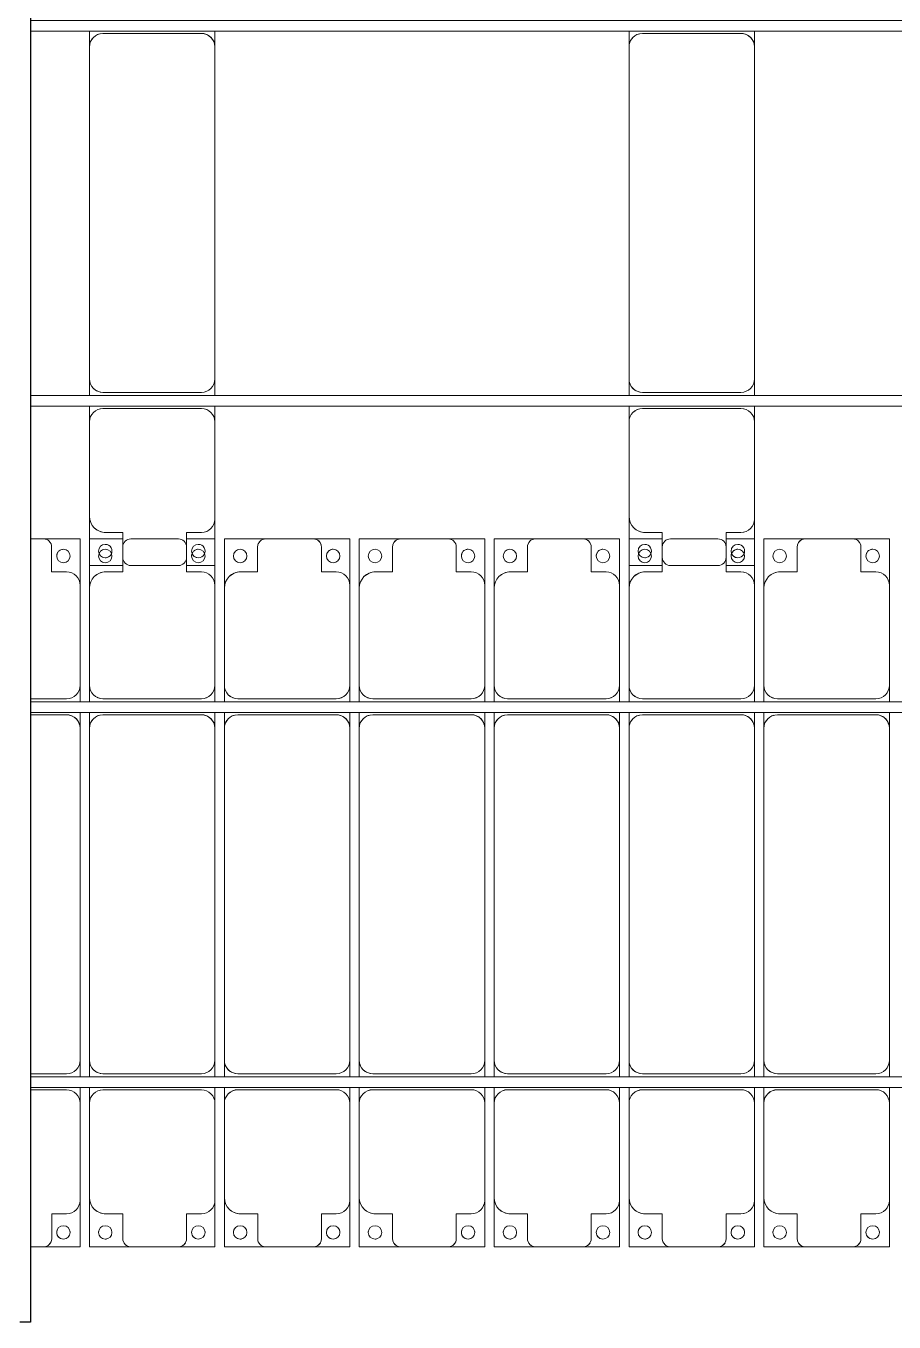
# Model space of a CAD drawing. Header units: millimetres. Extents: x -496478 to -186190, y -204059 to -87354.
# Drawn here: x -427209 to -423991, y -170998 to -166193 of the extents above; entities that cross this region are included whole.
import ezdxf

# ---------------------------------------------------------------- set-up
doc = ezdxf.new("R2010")
doc.units = ezdxf.units.MM
for name, color, linetype, lineweight in [('A-DETL-MBND', 5, 'Continuous', 9), ('A-GENM', 13, 'Continuous', 9), ('S-BEAM', 12, 'Continuous', 9)]:
    doc.layers.add(name, color=color, linetype=linetype, lineweight=lineweight)

# ---------------------------------------------------------------- blocks, each defined once
blk = doc.blocks.new('Dải phao đi lại kèm đỡ invester - DẢI PHAO ĐI LẠI-18893-BỐ TRÍ KHUNG KẾT CẤU BÈ PIN 01')
at = {"layer": 'A-DETL-MBND', "color": 8}
for p, q in [((11588.2, 1312.2), (11540, 1312.2)), ((11588.2, 1312.2), (11723.4, 1312.2)), ((11723.4, 1312.2), (11588.2, 1312.2)), ((11723.4, 1312.2), (11723.4, 1139.7)), ((11758.4, 1312.2), (11881.8, 1312.2)), ((11758.4, 1129.7), (11758.4, 1312.2)), ((12088.2, 1312.2), (11911.8, 1312.2)), ((12118.2, 1312.2), (12223.4, 1312.2)), ((12223.4, 1312.2), (12223.4, 1139.7)), ((12258.4, 1312.2), (12411.8, 1312.2)), ((12258.4, 1129.7), (12258.4, 1312.2)), ((12411.8, 1312.2), (12258.4, 1312.2)), ((12588.2, 1312.2), (12411.8, 1312.2)), ((12588.2, 1312.2), (12723.4, 1312.2)), ((12723.4, 1312.2), (12588.2, 1312.2)), ((12723.4, 1312.2), (12723.4, 1139.7)), ((12758.4, 1312.2), (12911.8, 1312.2)), ((12758.4, 1129.7), (12758.4, 1312.2)), ((12911.8, 1312.2), (12758.4, 1312.2)), ((13088.2, 1312.2), (12911.8, 1312.2)), ((13088.2, 1312.2), (13223.4, 1312.2)), ((13223.4, 1312.2), (13088.2, 1312.2)), ((13223.4, 1312.2), (13223.4, 1139.7)), ((13258.4, 1312.2), (13411.8, 1312.2)), ((13258.4, 1129.7), (13258.4, 1312.2)), ((13411.8, 1312.2), (13258.4, 1312.2)), ((13588.2, 1312.2), (13411.8, 1312.2)), ((13588.2, 1312.2), (13723.4, 1312.2)), ((13723.4, 1312.2), (13588.2, 1312.2)), ((13723.4, 1312.2), (13723.4, 1139.7)), ((13758.4, 1312.2), (13881.8, 1312.2)), ((13758.4, 1129.7), (13758.4, 1312.2)), ((14088.2, 1312.2), (13911.8, 1312.2)), ((14118.2, 1312.2), (14223.4, 1312.2)), ((14223.4, 1312.2), (14223.4, 1139.7)), ((14258.4, 1312.2), (14411.8, 1312.2)), ((14258.4, 1129.7), (14258.4, 1312.2)), ((14411.8, 1312.2), (14258.4, 1312.2)), ((14588.2, 1312.2), (14411.8, 1312.2)), ((14588.2, 1312.2), (14723.4, 1312.2)), ((14723.4, 1312.2), (14588.2, 1312.2)), ((14723.4, 1312.2), (14723.4, 1139.7)), ((11618.2, 1189.7), (11618.2, 1282.2)), ((11881.8, 1282.2), (11881.8, 1189.7)), ((12118.2, 1189.7), (12118.2, 1282.2)), ((12381.8, 1282.2), (12381.8, 1189.7)), ((12618.2, 1189.7), (12618.2, 1282.2)), ((12881.8, 1282.2), (12881.8, 1189.7)), ((13118.2, 1189.7), (13118.2, 1282.2)), ((13381.8, 1282.2), (13381.8, 1189.7)), ((13618.2, 1189.7), (13618.2, 1282.2)), ((13881.8, 1282.2), (13881.8, 1189.7)), ((14118.2, 1189.7), (14118.2, 1282.2)), ((14381.8, 1282.2), (14381.8, 1189.7)), ((14618.2, 1189.7), (14618.2, 1282.2)), ((11673.4, 1189.7), (11618.2, 1189.7)), ((11881.8, 1189.7), (11818.4, 1189.7)), ((12173.4, 1189.7), (12118.2, 1189.7)), ((12381.8, 1189.7), (12318.4, 1189.7)), ((12673.4, 1189.7), (12618.2, 1189.7)), ((12881.8, 1189.7), (12818.4, 1189.7)), ((13173.4, 1189.7), (13118.2, 1189.7)), ((13381.8, 1189.7), (13318.4, 1189.7)), ((13673.4, 1189.7), (13618.2, 1189.7)), ((13881.8, 1189.7), (13818.4, 1189.7)), ((14173.4, 1189.7), (14118.2, 1189.7)), ((14381.8, 1189.7), (14318.4, 1189.7)), ((14673.4, 1189.7), (14618.2, 1189.7)), ((11723.4, 769.7), (11723.4, 1139.7)), ((11758.4, 1129.7), (11758.4, 769.7)), ((12223.4, 769.7), (12223.4, 1139.7)), ((12258.4, 1129.7), (12258.4, 769.7)), ((12723.4, 769.7), (12723.4, 1139.7)), ((12758.4, 1129.7), (12758.4, 769.7)), ((13223.4, 769.7), (13223.4, 1139.7)), ((13258.4, 1129.7), (13258.4, 769.7)), ((13723.4, 769.7), (13723.4, 1139.7)), ((13758.4, 1129.7), (13758.4, 769.7)), ((14223.4, 769.7), (14223.4, 1139.7)), ((14258.4, 1129.7), (14258.4, 769.7)), ((14723.4, 769.7), (14723.4, 1139.7)), ((11723.4, 769.7), (11723.4, 708)), ((11758.4, 708), (11758.4, 769.7)), ((12223.4, 769.7), (12223.4, 708)), ((12258.4, 708), (12258.4, 769.7)), ((12723.4, 769.7), (12723.4, 708)), ((12758.4, 708), (12758.4, 769.7)), ((13223.4, 769.7), (13223.4, 708)), ((13258.4, 708), (13258.4, 769.7)), ((13723.4, 769.7), (13723.4, 708)), ((13758.4, 708), (13758.4, 769.7)), ((14223.4, 769.7), (14223.4, 708)), ((14258.4, 708), (14258.4, 769.7)), ((14723.4, 769.7), (14723.4, 708)), ((11540, 719.7), (11673.4, 719.7)), ((11808.4, 719.7), (12173.4, 719.7)), ((12308.4, 719.7), (12673.4, 719.7)), ((12808.4, 719.7), (13173.4, 719.7)), ((13308.4, 719.7), (13673.4, 719.7)), ((13808.4, 719.7), (14173.4, 719.7)), ((14308.4, 719.7), (14673.4, 719.7)), ((11673.4, 660.3), (11540, 660.3)), ((11723.4, 668), (11723.4, 610.3)), ((11758.4, 610.3), (11758.4, 668)), ((12173.4, 660.3), (11808.4, 660.3)), ((12223.4, 668), (12223.4, 610.3)), ((12258.4, 610.3), (12258.4, 668)), ((12673.4, 660.3), (12308.4, 660.3)), ((12723.4, 668), (12723.4, 610.3)), ((12758.4, 610.3), (12758.4, 668)), ((13173.4, 660.3), (12808.4, 660.3)), ((13223.4, 668), (13223.4, 610.3)), ((13258.4, 610.3), (13258.4, 668)), ((13673.4, 660.3), (13308.4, 660.3)), ((13723.4, 668), (13723.4, 610.3)), ((13758.4, 610.3), (13758.4, 668)), ((14173.4, 660.3), (13808.4, 660.3)), ((14223.4, 668), (14223.4, 610.3)), ((14258.4, 610.3), (14258.4, 668)), ((14673.4, 660.3), (14308.4, 660.3)), ((14723.4, 668), (14723.4, 610.3)), ((11723.4, -620.3), (11723.4, 610.3)), ((11758.4, 610.3), (11758.4, -620.3)), ((12223.4, -620.3), (12223.4, 610.3)), ((12258.4, 610.3), (12258.4, -620.3)), ((12723.4, -620.3), (12723.4, 610.3)), ((12758.4, 610.3), (12758.4, -620.3)), ((13223.4, -620.3), (13223.4, 610.3)), ((13258.4, 610.3), (13258.4, -620.3)), ((13723.4, -620.3), (13723.4, 610.3)), ((13758.4, 610.3), (13758.4, -620.3)), ((14223.4, -620.3), (14223.4, 610.3)), ((14258.4, 610.3), (14258.4, -620.3)), ((14723.4, -620.3), (14723.4, 610.3)), ((11723.4, -620.3), (11723.4, -682)), ((11758.4, -682), (11758.4, -620.3)), ((12223.4, -620.3), (12223.4, -682)), ((12258.4, -682), (12258.4, -620.3)), ((12723.4, -620.3), (12723.4, -682)), ((12758.4, -682), (12758.4, -620.3)), ((13223.4, -620.3), (13223.4, -682)), ((13258.4, -682), (13258.4, -620.3)), ((13723.4, -620.3), (13723.4, -682)), ((13758.4, -682), (13758.4, -620.3)), ((14223.4, -620.3), (14223.4, -682)), ((14258.4, -682), (14258.4, -620.3)), ((14723.4, -620.3), (14723.4, -682)), ((11540, -670.3), (11673.4, -670.3)), ((11808.4, -670.3), (12173.4, -670.3)), ((12308.4, -670.3), (12673.4, -670.3)), ((12808.4, -670.3), (13173.4, -670.3)), ((13308.4, -670.3), (13673.4, -670.3)), ((13808.4, -670.3), (14173.4, -670.3)), ((14308.4, -670.3), (14673.4, -670.3)), ((11673.4, -729.7), (11540, -729.7)), ((11723.4, -722), (11723.4, -779.7)), ((11758.4, -779.7), (11758.4, -722)), ((12173.4, -729.7), (11808.4, -729.7)), ((12223.4, -722), (12223.4, -779.7)), ((12258.4, -779.7), (12258.4, -722)), ((12673.4, -729.7), (12308.4, -729.7)), ((12723.4, -722), (12723.4, -779.7)), ((12758.4, -779.7), (12758.4, -722)), ((13173.4, -729.7), (12808.4, -729.7)), ((13223.4, -722), (13223.4, -779.7)), ((13258.4, -779.7), (13258.4, -722)), ((13673.4, -729.7), (13308.4, -729.7)), ((13723.4, -722), (13723.4, -779.7)), ((13758.4, -779.7), (13758.4, -722)), ((14173.4, -729.7), (13808.4, -729.7)), ((14223.4, -722), (14223.4, -779.7)), ((14258.4, -779.7), (14258.4, -722)), ((14673.4, -729.7), (14308.4, -729.7)), ((14723.4, -722), (14723.4, -779.7)), ((11723.4, -1139.7), (11723.4, -779.7)), ((11758.4, -779.7), (11758.4, -1129.7)), ((12223.4, -1139.7), (12223.4, -779.7)), ((12258.4, -779.7), (12258.4, -1129.7)), ((12723.4, -1139.7), (12723.4, -779.7)), ((12758.4, -779.7), (12758.4, -1129.7)), ((13223.4, -1139.7), (13223.4, -779.7)), ((13258.4, -779.7), (13258.4, -1129.7)), ((13723.4, -1139.7), (13723.4, -779.7)), ((13758.4, -779.7), (13758.4, -1129.7)), ((14223.4, -1139.7), (14223.4, -779.7)), ((14258.4, -779.7), (14258.4, -1129.7)), ((14723.4, -1139.7), (14723.4, -779.7)), ((11723.4, -1139.7), (11723.4, -1312.2)), ((11758.4, -1312.2), (11758.4, -1129.7)), ((12223.4, -1139.7), (12223.4, -1312.2)), ((12258.4, -1312.2), (12258.4, -1129.7)), ((12723.4, -1139.7), (12723.4, -1312.2)), ((12758.4, -1312.2), (12758.4, -1129.7)), ((13223.4, -1139.7), (13223.4, -1312.2)), ((13258.4, -1312.2), (13258.4, -1129.7)), ((13723.4, -1139.7), (13723.4, -1312.2)), ((13758.4, -1312.2), (13758.4, -1129.7)), ((14223.4, -1139.7), (14223.4, -1312.2)), ((14258.4, -1312.2), (14258.4, -1129.7)), ((14723.4, -1139.7), (14723.4, -1312.2)), ((11618.2, -1282.2), (11618.2, -1189.7)), ((11618.2, -1189.7), (11673.4, -1189.7)), ((11818.4, -1189.7), (11881.8, -1189.7)), ((11881.8, -1189.7), (11881.8, -1282.2)), ((12118.2, -1282.2), (12118.2, -1189.7)), ((12118.2, -1189.7), (12173.4, -1189.7)), ((12318.4, -1189.7), (12381.8, -1189.7)), ((12381.8, -1189.7), (12381.8, -1282.2)), ((12618.2, -1282.2), (12618.2, -1189.7)), ((12618.2, -1189.7), (12673.4, -1189.7)), ((12818.4, -1189.7), (12881.8, -1189.7)), ((12881.8, -1189.7), (12881.8, -1282.2)), ((13118.2, -1282.2), (13118.2, -1189.7)), ((13118.2, -1189.7), (13173.4, -1189.7)), ((13318.4, -1189.7), (13381.8, -1189.7)), ((13381.8, -1189.7), (13381.8, -1282.2)), ((13618.2, -1282.2), (13618.2, -1189.7)), ((13618.2, -1189.7), (13673.4, -1189.7)), ((13818.4, -1189.7), (13881.8, -1189.7)), ((13881.8, -1189.7), (13881.8, -1282.2)), ((14118.2, -1282.2), (14118.2, -1189.7)), ((14118.2, -1189.7), (14173.4, -1189.7)), ((14318.4, -1189.7), (14381.8, -1189.7)), ((14381.8, -1189.7), (14381.8, -1282.2)), ((14618.2, -1282.2), (14618.2, -1189.7)), ((14618.2, -1189.7), (14673.4, -1189.7)), ((11540, -1312.2), (11588.2, -1312.2)), ((11723.4, -1312.2), (11588.2, -1312.2)), ((11588.2, -1312.2), (11723.4, -1312.2)), ((11911.8, -1312.2), (11758.4, -1312.2)), ((11758.4, -1312.2), (11911.8, -1312.2)), ((11911.8, -1312.2), (12088.2, -1312.2)), ((12223.4, -1312.2), (12088.2, -1312.2)), ((12088.2, -1312.2), (12223.4, -1312.2)), ((12411.8, -1312.2), (12258.4, -1312.2)), ((12258.4, -1312.2), (12411.8, -1312.2)), ((12411.8, -1312.2), (12588.2, -1312.2)), ((12723.4, -1312.2), (12588.2, -1312.2)), ((12588.2, -1312.2), (12723.4, -1312.2)), ((12911.8, -1312.2), (12758.4, -1312.2)), ((12758.4, -1312.2), (12911.8, -1312.2)), ((12911.8, -1312.2), (13088.2, -1312.2)), ((13223.4, -1312.2), (13088.2, -1312.2)), ((13088.2, -1312.2), (13223.4, -1312.2)), ((13411.8, -1312.2), (13258.4, -1312.2)), ((13258.4, -1312.2), (13411.8, -1312.2)), ((13411.8, -1312.2), (13588.2, -1312.2)), ((13723.4, -1312.2), (13588.2, -1312.2)), ((13588.2, -1312.2), (13723.4, -1312.2)), ((13911.8, -1312.2), (13758.4, -1312.2)), ((13758.4, -1312.2), (13911.8, -1312.2)), ((13911.8, -1312.2), (14088.2, -1312.2)), ((14223.4, -1312.2), (14088.2, -1312.2)), ((14088.2, -1312.2), (14223.4, -1312.2)), ((14411.8, -1312.2), (14258.4, -1312.2)), ((14258.4, -1312.2), (14411.8, -1312.2)), ((14411.8, -1312.2), (14588.2, -1312.2)), ((14723.4, -1312.2), (14588.2, -1312.2)), ((14588.2, -1312.2), (14723.4, -1312.2))]:
    blk.add_line(p, q, dxfattribs=at)
for centre, radius, start, end in [((11588.2, 1282.2), 30, 0, 90), ((11588.2, 1282.2), 30, 75, 90), ((11588.2, 1282.2), 30, 15, 90), ((11588.2, 1282.2), 30, 75, 90), ((11911.8, 1282.2), 30, 90, 180), ((12088.2, 1282.2), 30, 360, 90), ((12411.8, 1282.2), 30, 90, 180), ((12411.8, 1282.2), 30, 90, 163.4469), ((12411.8, 1282.2), 30, 90, 105), ((12411.8, 1282.2), 30, 90, 105), ((12588.2, 1282.2), 30, 360, 90), ((12588.2, 1282.2), 30, 75, 90), ((12588.2, 1282.2), 30, 15, 90), ((12588.2, 1282.2), 30, 75, 90), ((12911.8, 1282.2), 30, 90, 180), ((12911.8, 1282.2), 30, 90, 165), ((12911.8, 1282.2), 30, 90, 105), ((12911.8, 1282.2), 30, 90, 105), ((13088.2, 1282.2), 30, 360, 90), ((13088.2, 1282.2), 30, 75, 90), ((13088.2, 1282.2), 30, 15, 90), ((13088.2, 1282.2), 30, 75, 90), ((13411.8, 1282.2), 30, 90, 180), ((13411.8, 1282.2), 30, 90, 165), ((13411.8, 1282.2), 30, 90, 105), ((13411.8, 1282.2), 30, 90, 105), ((13588.2, 1282.2), 30, 0, 90), ((13588.2, 1282.2), 30, 75, 90), ((13588.2, 1282.2), 30, 15, 90), ((13588.2, 1282.2), 30, 75, 90), ((13911.8, 1282.2), 30, 90, 180), ((14088.2, 1282.2), 30, 0, 90), ((14411.8, 1282.2), 30, 90, 180), ((14411.8, 1282.2), 30, 90, 165), ((14411.8, 1282.2), 30, 90, 105), ((14411.8, 1282.2), 30, 90, 105), ((14588.2, 1282.2), 30, 0, 90), ((14588.2, 1282.2), 30, 75, 90), ((14588.2, 1282.2), 30, 15, 90), ((14588.2, 1282.2), 30, 75, 90), ((11661.8, 1248.6), 25, 90, 270), ((11661.8, 1248.6), 25, 150, 180), ((11661.8, 1248.6), 25, 120, 135), ((11661.8, 1248.6), 25, 90, 105), ((11661.8, 1248.6), 25, 270, 90), ((11816.8, 1248.6), 25, 90, 270), ((11816.8, 1248.6), 25, 270, 90), ((12161.8, 1248.6), 25, 90, 270), ((12161.8, 1248.6), 25, 150, 180), ((12161.8, 1248.6), 25, 120, 135), ((12161.8, 1248.6), 25, 90, 105), ((12161.8, 1248.6), 25, 270, 90), ((12316.8, 1248.6), 25, 90, 270), ((12316.8, 1248.6), 25, 270, 90), ((12661.8, 1248.6), 25, 90, 270), ((12661.8, 1248.6), 25, 150, 180), ((12661.8, 1248.6), 25, 120, 135), ((12661.8, 1248.6), 25, 90, 105), ((12661.8, 1248.6), 25, 270, 90), ((12816.8, 1248.6), 25, 90, 270), ((12816.8, 1248.6), 25, 270, 90), ((13161.8, 1248.6), 25, 90, 270), ((13161.8, 1248.6), 25, 150, 180), ((13161.8, 1248.6), 25, 120, 135), ((13161.8, 1248.6), 25, 90, 105), ((13161.8, 1248.6), 25, 270, 90), ((13316.8, 1248.6), 25, 90, 270), ((13316.8, 1248.6), 25, 270, 90), ((13661.8, 1248.6), 25, 90, 270), ((13661.8, 1248.6), 25, 150, 180), ((13661.8, 1248.6), 25, 120, 135), ((13661.8, 1248.6), 25, 90, 105), ((13661.8, 1248.6), 25, 270, 90), ((13816.8, 1248.6), 25, 90, 270), ((13816.8, 1248.6), 25, 270, 90), ((14161.8, 1248.6), 25, 90, 270), ((14161.8, 1248.6), 25, 150, 180), ((14161.8, 1248.6), 25, 120, 135), ((14161.8, 1248.6), 25, 90, 105), ((14161.8, 1248.6), 25, 270, 90), ((14316.8, 1248.6), 25, 90, 270), ((14316.8, 1248.6), 25, 270, 90), ((14661.8, 1248.6), 25, 90, 270), ((14661.8, 1248.6), 25, 150, 180), ((14661.8, 1248.6), 25, 120, 135), ((14661.8, 1248.6), 25, 90, 105), ((14661.8, 1248.6), 25, 270, 90), ((11673.4, 1139.7), 50, 360, 90), ((11673.4, 1139.7), 50, 45, 90), ((11818.4, 1129.7), 60, 90, 180), ((11818.4, 1129.7), 60, 90, 135), ((12173.4, 1139.7), 50, 360, 90), ((12173.4, 1139.7), 50, 45, 90), ((12318.4, 1129.7), 60, 90, 180), ((12318.4, 1129.7), 60, 90, 135), ((12673.4, 1139.7), 50, 360, 90), ((12673.4, 1139.7), 50, 45, 90), ((12818.4, 1129.7), 60, 90, 180), ((12818.4, 1129.7), 60, 90, 135), ((13173.4, 1139.7), 50, 360, 90), ((13173.4, 1139.7), 50, 45, 90), ((13318.4, 1129.7), 60, 90, 180), ((13318.4, 1129.7), 60, 90, 135), ((13673.4, 1139.7), 50, 360, 90), ((13673.4, 1139.7), 50, 45, 90), ((13818.4, 1129.7), 60, 90, 180), ((13818.4, 1129.7), 60, 90, 135), ((14173.4, 1139.7), 50, 0, 90), ((14173.4, 1139.7), 50, 45, 90), ((14318.4, 1129.7), 60, 90, 180), ((14318.4, 1129.7), 60, 90, 135), ((14673.4, 1139.7), 50, 0, 90), ((14673.4, 1139.7), 50, 45, 90), ((11673.4, 769.7), 50, 270, 0), ((11808.4, 769.7), 50, 180, 270), ((12173.4, 769.7), 50, 270, 360), ((12308.4, 769.7), 50, 180, 270), ((12673.4, 769.7), 50, 270, 360), ((12808.4, 769.7), 50, 180, 270), ((13173.4, 769.7), 50, 270, 360), ((13308.4, 769.7), 50, 180, 270), ((13673.4, 769.7), 50, 270, 360), ((13808.4, 769.7), 50, 180, 270), ((14173.4, 769.7), 50, 270, 0), ((14308.4, 769.7), 50, 180, 270), ((14673.4, 769.7), 50, 270, 0), ((11673.4, 769.7), 50, 270, 315), ((11808.4, 769.7), 50, 225, 270), ((12173.4, 769.7), 50, 270, 315), ((12308.4, 769.7), 50, 225, 270), ((12673.4, 769.7), 50, 270, 315), ((12808.4, 769.7), 50, 225, 270), ((13173.4, 769.7), 50, 270, 315), ((13308.4, 769.7), 50, 225, 270), ((13673.4, 769.7), 50, 270, 315), ((13808.4, 769.7), 50, 225, 270), ((14173.4, 769.7), 50, 270, 315), ((14308.4, 769.7), 50, 225, 270), ((14673.4, 769.7), 50, 270, 315), ((11673.4, 610.3), 50, 0, 90), ((11673.4, 610.3), 50, 15, 90), ((11808.4, 610.3), 50, 90, 180), ((11808.4, 610.3), 50, 105, 180), ((12173.4, 610.3), 50, 0, 90), ((12173.4, 610.3), 50, 15, 90), ((12308.4, 610.3), 50, 90, 180), ((12308.4, 610.3), 50, 105, 180), ((12673.4, 610.3), 50, 0, 90), ((12673.4, 610.3), 50, 15, 90), ((12808.4, 610.3), 50, 90, 180), ((12808.4, 610.3), 50, 105, 180), ((13173.4, 610.3), 50, 360, 90), ((13173.4, 610.3), 50, 15, 90), ((13308.4, 610.3), 50, 90, 180), ((13308.4, 610.3), 50, 105, 180), ((13673.4, 610.3), 50, 360, 90), ((13673.4, 610.3), 50, 15, 90), ((13808.4, 610.3), 50, 90, 180), ((13808.4, 610.3), 50, 105, 180), ((14173.4, 610.3), 50, 360, 90), ((14173.4, 610.3), 50, 15, 90), ((14308.4, 610.3), 50, 90, 180), ((14308.4, 610.3), 50, 105, 180), ((14673.4, 610.3), 50, 360, 90), ((14673.4, 610.3), 50, 15, 90), ((11673.4, -620.3), 50, 270, 0), ((11673.4, -620.3), 50, 270, 0), ((11808.4, -620.3), 50, 180, 270), ((12173.4, -620.3), 50, 270, 360), ((12173.4, -620.3), 50, 270, 360), ((12308.4, -620.3), 50, 180, 270), ((12673.4, -620.3), 50, 270, 360), ((12673.4, -620.3), 50, 270, 360), ((12808.4, -620.3), 50, 180, 270), ((13173.4, -620.3), 50, 270, 0), ((13173.4, -620.3), 50, 270, 0), ((13308.4, -620.3), 50, 180, 270), ((13673.4, -620.3), 50, 270, 0), ((13673.4, -620.3), 50, 270, 0), ((13808.4, -620.3), 50, 180, 270), ((14173.4, -620.3), 50, 270, 0), ((14173.4, -620.3), 50, 270, 0), ((14308.4, -620.3), 50, 180, 270), ((14673.4, -620.3), 50, 270, 0), ((14673.4, -620.3), 50, 270, 0), ((11808.4, -620.3), 50, 195, 270), ((12308.4, -620.3), 50, 195, 270), ((12808.4, -620.3), 50, 195, 270), ((13308.4, -620.3), 50, 195, 270), ((13808.4, -620.3), 50, 195, 270), ((14308.4, -620.3), 50, 195, 270), ((11673.4, -779.7), 50, 360, 90), ((11673.4, -779.7), 50, 45, 90), ((11808.4, -779.7), 50, 90, 180), ((11808.4, -779.7), 50, 90, 135), ((12173.4, -779.7), 50, 360, 90), ((12173.4, -779.7), 50, 45, 90), ((12308.4, -779.7), 50, 90, 180), ((12308.4, -779.7), 50, 90, 135), ((12673.4, -779.7), 50, 360, 90), ((12673.4, -779.7), 50, 45, 90), ((12808.4, -779.7), 50, 90, 180), ((12808.4, -779.7), 50, 90, 135), ((13173.4, -779.7), 50, 360, 90), ((13173.4, -779.7), 50, 45, 90), ((13308.4, -779.7), 50, 90, 180), ((13308.4, -779.7), 50, 90, 135), ((13673.4, -779.7), 50, 360, 90), ((13673.4, -779.7), 50, 45, 90), ((13808.4, -779.7), 50, 90, 180), ((13808.4, -779.7), 50, 90, 135), ((14173.4, -779.7), 50, 360, 90), ((14173.4, -779.7), 50, 45, 90), ((14308.4, -779.7), 50, 90, 180), ((14308.4, -779.7), 50, 90, 135), ((14673.4, -779.7), 50, 360, 90), ((14673.4, -779.7), 50, 45, 90), ((11673.4, -1139.7), 50, 270, 360), ((11818.4, -1129.7), 60, 180, 270), ((12173.4, -1139.7), 50, 270, 0), ((12318.4, -1129.7), 60, 180, 270), ((12673.4, -1139.7), 50, 270, 360), ((12818.4, -1129.7), 60, 180, 270), ((13173.4, -1139.7), 50, 270, 360), ((13318.4, -1129.7), 60, 180, 270), ((13673.4, -1139.7), 50, 270, 360), ((13818.4, -1129.7), 60, 180, 270), ((14173.4, -1139.7), 50, 270, 360), ((14318.4, -1129.7), 60, 180, 270), ((14673.4, -1139.7), 50, 270, 360), ((11673.4, -1139.7), 50, 270, 315), ((11818.4, -1129.7), 60, 225, 270), ((12173.4, -1139.7), 50, 270, 315), ((12318.4, -1129.7), 60, 225, 270), ((12673.4, -1139.7), 50, 270, 315), ((12818.4, -1129.7), 60, 225, 270), ((13173.4, -1139.7), 50, 270, 315), ((13318.4, -1129.7), 60, 225, 270), ((13673.4, -1139.7), 50, 270, 315), ((13818.4, -1129.7), 60, 225, 270), ((14173.4, -1139.7), 50, 270, 315), ((14318.4, -1129.7), 60, 225, 270), ((14673.4, -1139.7), 50, 270, 315), ((11661.8, -1258.6), 25, 90, 270), ((11661.8, -1258.6), 25, 270, 90), ((11816.8, -1258.6), 25, 90, 270), ((11816.8, -1258.6), 25, 270, 90), ((12161.8, -1258.6), 25, 90, 270), ((12161.8, -1258.6), 25, 270, 90), ((12316.8, -1258.6), 25, 90, 270), ((12316.8, -1258.6), 25, 270, 90), ((12661.8, -1258.6), 25, 90, 270), ((12661.8, -1258.6), 25, 270, 90), ((12816.8, -1258.6), 25, 90, 270), ((12816.8, -1258.6), 25, 270, 90), ((13161.8, -1258.6), 25, 90, 270), ((13161.8, -1258.6), 25, 270, 90), ((13316.8, -1258.6), 25, 90, 270), ((13316.8, -1258.6), 25, 270, 90), ((13661.8, -1258.6), 25, 90, 270), ((13661.8, -1258.6), 25, 270, 90), ((13816.8, -1258.6), 25, 90, 270), ((13816.8, -1258.6), 25, 270, 90), ((14161.8, -1258.6), 25, 90, 270), ((14161.8, -1258.6), 25, 270, 90), ((14316.8, -1258.6), 25, 90, 270), ((14316.8, -1258.6), 25, 270, 90), ((14661.8, -1258.6), 25, 90, 270), ((14661.8, -1258.6), 25, 270, 90), ((11588.2, -1282.2), 30, 270, 0), ((11588.2, -1282.2), 30, 270, 345), ((11588.2, -1282.2), 30, 315, 330), ((11588.2, -1282.2), 30, 315, 330), ((11661.8, -1258.6), 25, 165, 270), ((11661.8, -1258.6), 25, 360, 15), ((11816.8, -1258.6), 25, 165, 180), ((11816.8, -1258.6), 25, 270, 285), ((11911.8, -1282.2), 30, 180, 270), ((11911.8, -1282.2), 30, 195, 270), ((12088.2, -1282.2), 30, 270, 360), ((12088.2, -1282.2), 30, 270, 345), ((12088.2, -1282.2), 30, 315, 330), ((12088.2, -1282.2), 30, 315, 330), ((12161.8, -1258.6), 25, 165, 270), ((12161.8, -1258.6), 25, 360, 15), ((12316.8, -1258.6), 25, 165, 180), ((12316.8, -1258.6), 25, 270, 285), ((12411.8, -1282.2), 30, 180, 270), ((12411.8, -1282.2), 30, 196.3821, 270), ((12588.2, -1282.2), 30, 270, 0), ((12588.2, -1282.2), 30, 270, 345), ((12588.2, -1282.2), 30, 315, 330), ((12588.2, -1282.2), 30, 315, 330), ((12661.8, -1258.6), 25, 165, 270), ((12661.8, -1258.6), 25, 0, 15), ((12816.8, -1258.6), 25, 165, 180), ((12816.8, -1258.6), 25, 270, 285), ((12911.8, -1282.2), 30, 180, 270), ((12911.8, -1282.2), 30, 195, 270), ((13088.2, -1282.2), 30, 270, 0), ((13088.2, -1282.2), 30, 270, 345), ((13088.2, -1282.2), 30, 315, 330), ((13088.2, -1282.2), 30, 315, 330), ((13161.8, -1258.6), 25, 165, 270), ((13161.8, -1258.6), 25, 0, 14.0342), ((13316.8, -1258.6), 25, 165, 180), ((13316.8, -1258.6), 25, 270, 285), ((13411.8, -1282.2), 30, 180, 270), ((13411.8, -1282.2), 30, 195, 270), ((13588.2, -1282.2), 30, 270, 0), ((13588.2, -1282.2), 30, 270, 345), ((13588.2, -1282.2), 30, 315, 330), ((13588.2, -1282.2), 30, 315, 330), ((13661.8, -1258.6), 25, 165, 270), ((13661.8, -1258.6), 25, 0, 15), ((13816.8, -1258.6), 25, 165, 180), ((13816.8, -1258.6), 25, 270, 285), ((13911.8, -1282.2), 30, 180, 270), ((13911.8, -1282.2), 30, 195, 270), ((14088.2, -1282.2), 30, 270, 0), ((14088.2, -1282.2), 30, 270, 345), ((14088.2, -1282.2), 30, 315, 330), ((14088.2, -1282.2), 30, 315, 330), ((14161.8, -1258.6), 25, 165, 270), ((14161.8, -1258.6), 25, 360, 15), ((14316.8, -1258.6), 25, 165, 180), ((14316.8, -1258.6), 25, 270, 285), ((14411.8, -1282.2), 30, 180, 270), ((14411.8, -1282.2), 30, 195, 270), ((14588.2, -1282.2), 30, 270, 0), ((14588.2, -1282.2), 30, 270, 345), ((14588.2, -1282.2), 30, 315, 330), ((14588.2, -1282.2), 30, 315, 330), ((14661.8, -1258.6), 25, 165, 270), ((14661.8, -1258.6), 25, 360, 15), ((11588.2, -1282.2), 30, 270, 285), ((11588.2, -1282.2), 30, 270, 285), ((11911.8, -1282.2), 30, 255, 270), ((11911.8, -1282.2), 30, 255, 270), ((12088.2, -1282.2), 30, 270, 285), ((12088.2, -1282.2), 30, 270, 285), ((12411.8, -1282.2), 30, 255, 270), ((12411.8, -1282.2), 30, 255, 270), ((12588.2, -1282.2), 30, 270, 285), ((12588.2, -1282.2), 30, 270, 285), ((12911.8, -1282.2), 30, 255, 270), ((12911.8, -1282.2), 30, 255, 270), ((13088.2, -1282.2), 30, 270, 285), ((13088.2, -1282.2), 30, 270, 285), ((13411.8, -1282.2), 30, 255, 270), ((13411.8, -1282.2), 30, 255, 270), ((13588.2, -1282.2), 30, 270, 285), ((13588.2, -1282.2), 30, 270, 285), ((13911.8, -1282.2), 30, 255, 270), ((13911.8, -1282.2), 30, 255, 270), ((14088.2, -1282.2), 30, 270, 285), ((14088.2, -1282.2), 30, 270, 285), ((14411.8, -1282.2), 30, 255, 270), ((14411.8, -1282.2), 30, 255, 270), ((14588.2, -1282.2), 30, 270, 285), ((14588.2, -1282.2), 30, 270, 285)]:
    blk.add_arc(centre, radius, start, end, dxfattribs=at)
blk = doc.blocks.new('Dai phao do pin - DẢI PHAO ĐỠ PIN-V7-BỐ TRÍ KHUNG KẾT CẤU BÈ PIN 01')
at = {"layer": 'A-DETL-MBND', "color": 8}
for p, q in [((-1312.2, 241.6), (-1129.7, 241.6)), ((-1312.2, 118.2), (-1312.2, 241.6)), ((-779.7, 241.6), (-1129.7, 241.6)), ((-779.7, 241.6), (-722, 241.6)), ((-682, 241.6), (-620.3, 241.6)), ((610.3, 241.6), (-620.3, 241.6)), ((610.3, 241.6), (668, 241.6)), ((-1189.7, 181.6), (-1189.7, 118.2)), ((-729.7, -173.4), (-729.7, 191.6)), ((-670.3, 191.6), (-670.3, -173.4)), ((660.3, -173.4), (660.3, 191.6)), ((-1189.7, 118.2), (-1282.2, 118.2)), ((-1312.2, 88.2), (-1312.2, -88.2)), ((-1312.2, -223.4), (-1312.2, -118.2)), ((-1282.2, -118.2), (-1189.7, -118.2)), ((-1189.7, -118.2), (-1189.7, -173.4)), ((-1139.7, -223.4), (-1312.2, -223.4)), ((-1139.7, -223.4), (-779.7, -223.4)), ((-722, -223.4), (-779.7, -223.4)), ((-620.3, -223.4), (-682, -223.4)), ((-620.3, -223.4), (610.3, -223.4)), ((668, -223.4), (610.3, -223.4))]:
    blk.add_line(p, q, dxfattribs=at)
for centre, radius, start, end in [((-1129.7, 181.6), 60, 90, 180), ((-779.7, 191.6), 50, 360, 90), ((-620.3, 191.6), 50, 90, 180), ((610.3, 191.6), 50, 360, 90), ((610.3, 191.6), 50, 15, 90), ((-1258.6, 183.2), 25, 0, 180), ((-1129.7, 181.6), 60, 135, 180), ((-779.7, 191.6), 50, 360, 45), ((-620.3, 191.6), 50, 105, 180), ((-1258.6, 183.2), 25, 180, 0), ((-1258.6, 183.2), 25, 180, 195), ((-1282.2, 88.2), 30, 90, 180), ((-1282.2, -88.2), 30, 180, 270), ((-1258.6, -161.8), 25, 0, 180), ((-1258.6, -161.8), 25, 105, 180), ((-1258.6, -161.8), 25, 180, 0), ((-1139.7, -173.4), 50, 180, 270), ((-1139.7, -173.4), 50, 180, 225), ((-779.7, -173.4), 50, 270, 360), ((-779.7, -173.4), 50, 315, 360), ((-620.3, -173.4), 50, 180, 270), ((-620.3, -173.4), 50, 180, 270), ((610.3, -173.4), 50, 270, 360), ((610.3, -173.4), 50, 285, 360)]:
    blk.add_arc(centre, radius, start, end, dxfattribs=at)
blk = doc.blocks.new('Dai phao do pin - DẢI PHAO ĐỠ PIN-V8-BỐ TRÍ KHUNG KẾT CẤU BÈ PIN 01')
at = {"layer": 'A-DETL-MBND', "color": 8}
for p, q in [((-1312.2, 241.6), (-1129.7, 241.6)), ((-1312.2, 118.2), (-1312.2, 241.6)), ((-779.7, 241.6), (-1129.7, 241.6)), ((-779.7, 241.6), (-722, 241.6)), ((-682, 241.6), (-620.3, 241.6)), ((610.3, 241.6), (-620.3, 241.6)), ((610.3, 241.6), (668, 241.6)), ((-1189.7, 181.6), (-1189.7, 118.2)), ((-729.7, -173.4), (-729.7, 191.6)), ((-670.3, 191.6), (-670.3, -173.4)), ((660.3, -173.4), (660.3, 191.6)), ((-1189.7, 118.2), (-1282.2, 118.2)), ((-1312.2, 88.2), (-1312.2, -88.2)), ((-1312.2, -223.4), (-1312.2, -118.2)), ((-1282.2, -118.2), (-1189.7, -118.2)), ((-1189.7, -118.2), (-1189.7, -173.4)), ((-1139.7, -223.4), (-1312.2, -223.4)), ((-1139.7, -223.4), (-779.7, -223.4)), ((-722, -223.4), (-779.7, -223.4)), ((-620.3, -223.4), (-682, -223.4)), ((-620.3, -223.4), (610.3, -223.4)), ((668, -223.4), (610.3, -223.4))]:
    blk.add_line(p, q, dxfattribs=at)
for centre, radius, start, end in [((-1129.7, 181.6), 60, 90, 180), ((-779.7, 191.6), 50, 360, 90), ((-620.3, 191.6), 50, 90, 180), ((610.3, 191.6), 50, 360, 90), ((610.3, 191.6), 50, 15, 90), ((-1258.6, 183.2), 25, 0, 180), ((-1129.7, 181.6), 60, 135, 180), ((-779.7, 191.6), 50, 360, 45), ((-620.3, 191.6), 50, 105, 180), ((-1258.6, 183.2), 25, 180, 0), ((-1258.6, 183.2), 25, 180, 195), ((-1282.2, 88.2), 30, 90, 180), ((-1282.2, -88.2), 30, 180, 270), ((-1258.6, -161.8), 25, 0, 180), ((-1258.6, -161.8), 25, 105, 180), ((-1258.6, -161.8), 25, 180, 0), ((-1139.7, -173.4), 50, 180, 270), ((-1139.7, -173.4), 50, 180, 225), ((-779.7, -173.4), 50, 270, 360), ((-779.7, -173.4), 50, 315, 360), ((-620.3, -173.4), 50, 180, 270), ((-620.3, -173.4), 50, 180, 270), ((610.3, -173.4), 50, 270, 360), ((610.3, -173.4), 50, 285, 360)]:
    blk.add_arc(centre, radius, start, end, dxfattribs=at)
blk = doc.blocks.new('Dầm C52 - Dầm C52-V86-BỐ TRÍ KHUNG KẾT CẤU BÈ PIN 01')
at = {"layer": 'S-BEAM', "color": 1}
for p, q in [((31389.1, 20), (37349.1, 20)), ((37349.1, -20), (31389.1, -20))]:
    blk.add_line(p, q, dxfattribs=at)
blk = doc.blocks.new('Dầm C52 - Hộp 40x60-24147-BỐ TRÍ KHUNG KẾT CẤU BÈ PIN 01')
at = {"layer": 'S-BEAM', "color": 3, "lineweight": 25}
for p, q in [((-37857.1, -20), (-37857.1, 20)), ((37857.1, -20), (-37857.1, -20))]:
    blk.add_line(p, q, dxfattribs=at)
blk = doc.blocks.new('HOBANMONG_BEPIN 1_rvt-1-BỐ TRÍ KHUNG KẾT CẤU BÈ PIN 01')
at = {"layer": 'A-GENM', "lineweight": 9}
for name, p, rotation in [('Dai phao do pin - DẢI PHAO ĐỠ PIN-V7-BỐ TRÍ KHUNG KẾT CẤU BÈ PIN 01', (-426731.7, -166881.5), 90.00075860989342), ('Dai phao do pin - DẢI PHAO ĐỠ PIN-V8-BỐ TRÍ KHUNG KẾT CẤU BÈ PIN 01', (-424731.7, -166881.5), 90.00075860989342), ('Dải phao đi lại kèm đỡ invester - DẢI PHAO ĐI LẠI-18893-BỐ TRÍ KHUNG KẾT CẤU BÈ PIN 01', (-438731.7, -169407.1), 0.0007586099545854)]:
    blk.add_blockref(name, p, dxfattribs=dict(at, rotation=rotation))
at = {"layer": 'S-BEAM', "lineweight": 9}
for name, p, rotation in [('Dầm C52 - Hộp 40x60-24147-BỐ TRÍ KHUNG KẾT CẤU BÈ PIN 01', (-427212.2, -133140.8), 90.00075860989166), ('Dầm C52 - Dầm C52-V86-BỐ TRÍ KHUNG KẾT CẤU BÈ PIN 01', (-389842.6, -166193), 180.0007586094741), ('Dầm C52 - Dầm C52-V86-BỐ TRÍ KHUNG KẾT CẤU BÈ PIN 01', (-389842.6, -167583), 180.0007586094741), ('Dầm C52 - Dầm C52-V86-BỐ TRÍ KHUNG KẾT CẤU BÈ PIN 01', (-389842.6, -168718.4), 180.0007586094741), ('Dầm C52 - Dầm C52-V86-BỐ TRÍ KHUNG KẾT CẤU BÈ PIN 01', (-389842.5, -170108.4), 180.0007586094741)]:
    blk.add_blockref(name, p, dxfattribs=dict(at, rotation=rotation))

msp = doc.modelspace()

# ---------------------------------------------------------------- block references
at = {"lineweight": 5}
msp.add_blockref('HOBANMONG_BEPIN 1_rvt-1-BỐ TRÍ KHUNG KẾT CẤU BÈ PIN 01', (0, 0), dxfattribs=at)

doc.saveas('drawing.dxf')
